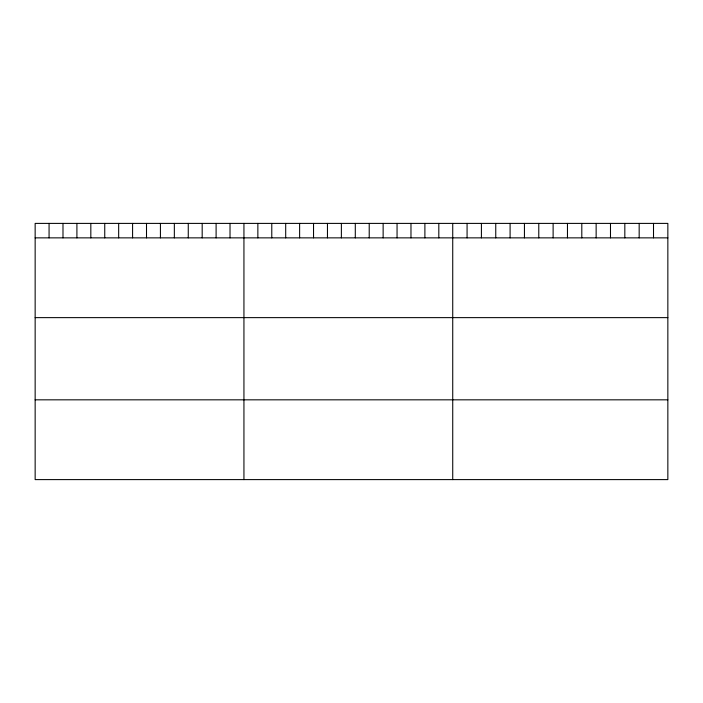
<?xml version="1.0" encoding="UTF-8"?>
<svg xmlns="http://www.w3.org/2000/svg" width="703" height="703" viewBox="0 0 703 703"><rect width="100%" height="100%" fill="white"/><g stroke="black" fill="none" stroke-linecap="round" stroke-linejoin="round"><path stroke-width="1.05" d="M667.85 237.86L667.85 479.604L35.15 479.604L35.15 223.396L667.85 223.396L667.85 237.86L35.15 237.86M35.15 317.633L667.85 317.633M35.15 399.831L667.85 399.831M653.509 223.396L653.509 237.86M639.168 223.396L639.168 237.86M624.826 223.396L624.826 237.86M610.485 223.396L610.485 237.86M596.144 223.396L596.144 237.86M581.803 223.396L581.803 237.86M567.462 223.396L567.462 237.86M553.12 223.396L553.12 237.86M538.779 223.396L538.779 237.86M524.438 223.396L524.438 237.86M510.097 223.396L510.097 237.86M495.756 223.396L495.756 237.86M481.414 223.396L481.414 237.86M467.073 223.396L467.073 237.86M452.732 223.396L452.732 479.604M438.813 223.396L438.813 237.86M424.893 223.396L424.893 237.86M410.974 223.396L410.974 237.86M397.054 223.396L397.054 237.86M383.135 223.396L383.135 237.86M369.216 223.396L369.216 237.86M355.296 223.396L355.296 237.86M341.377 223.396L341.377 237.86M327.457 223.396L327.457 237.86M313.538 223.396L313.538 237.86M299.619 223.396L299.619 237.86M285.699 223.396L285.699 237.86M271.78 223.396L271.78 237.86M257.86 223.396L257.86 237.86M243.941 223.396L243.941 479.604M230.022 223.396L230.022 237.86M216.102 223.396L216.102 237.86M202.183 223.396L202.183 237.86M188.263 223.396L188.263 237.86M174.344 223.396L174.344 237.86M160.425 223.396L160.425 237.86M146.505 223.396L146.505 237.86M132.586 223.396L132.586 237.86M118.666 223.396L118.666 237.86M104.747 223.396L104.747 237.86M90.828 223.396L90.828 237.86M76.908 223.396L76.908 237.86M62.989 223.396L62.989 237.86M49.069 223.396L49.069 237.86"/></g></svg>
